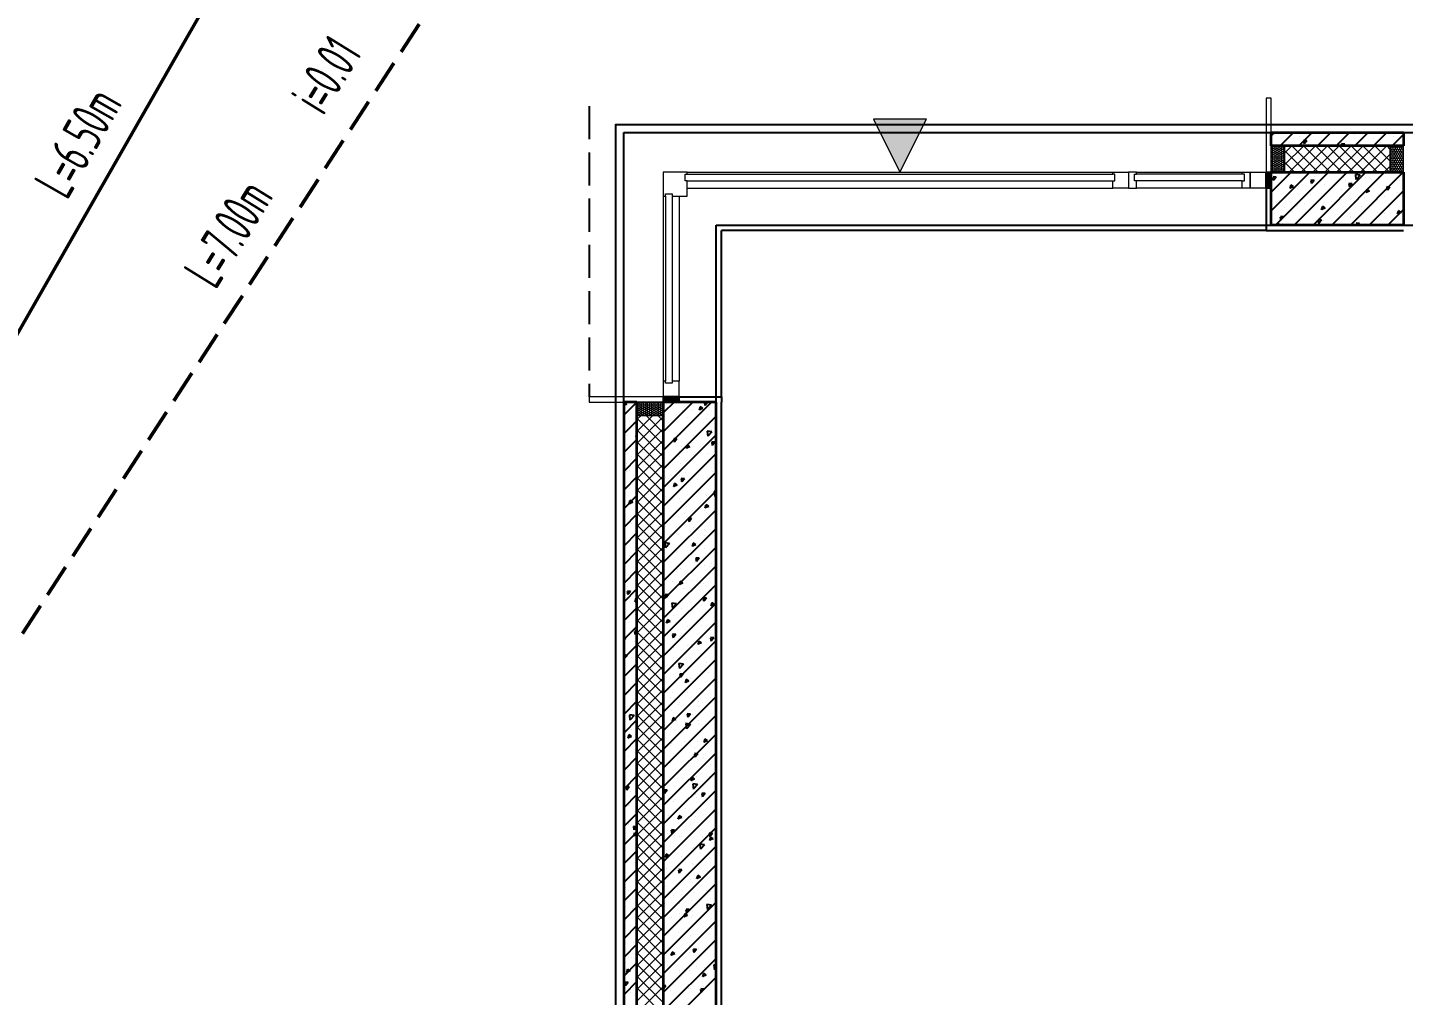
# Model space of a CAD drawing. Header units: inches. Extents: x 143994 to 247866, y 243815 to 272761.
# Drawn here: x 215733 to 220938, y 260832 to 264493 of the extents above; entities that cross this region are included whole.
import ezdxf

# ---------------------------------------------------------------- set-up
doc = ezdxf.new("R2010")
doc.units = ezdxf.units.IN
doc.header["$LTSCALE"] = 1000
doc.header["$MEASUREMENT"] = 0
doc.linetypes.add('DASH', pattern=[0.35, 0.25, -0.1])
for name, color, linetype in [('0-建筑1F', 127, 'Continuous'), ('00污水标注', 130, 'Continuous'), ('00雨水标注', 3, 'Continuous'), ('A-S-face(建筑粉刷线)', 136, 'Continuous'), ('A-Wall-Patn', 255, 'Continuous'), ('PUB_HATCH', 8, 'Continuous')]:
    doc.layers.add(name, color=color, linetype=linetype)
for name, color, linetype, lineweight in [('00污水管', 120, 'DASH', 50), ('00雨水管', 60, 'Continuous', 50), ('A-M-Glass-Sill', 8, 'Continuous', 9), ('A-M-Stone', 11, 'Continuous', 15), ('A-Wall', 254, 'Continuous', 35), ('MQ-HZ幕墙绘制', 6, 'Continuous', 13), ('W-保温层', 8, 'Continuous', 13)]:
    doc.layers.add(name, color=color, linetype=linetype, lineweight=lineweight)
doc.styles.add('ECADI', font='hzs.shx', dxfattribs={"width": 0.7, "bigfont": 'hztxt.shx'})
doc.styles.get("Standard").update_dxf_attribs({"font": 'arial.ttf'})
doc.linetypes.add('Y_WATER_SUPPLY', pattern='A,3,-0.2,["Y",Standard,S=0.2,R=0,X=-0.1,Y=-0.05],-0.2', length=3.4)

# ---------------------------------------------------------------- blocks, each defined once
blk = doc.blocks.new('144')
at = {"layer": 'A-M-Glass-Sill'}
h = blk.add_hatch(color=127, dxfattribs=at)
h.dxf.hatch_style = 1
h.paths.add_polyline_path([(634481.9, -376210.3), (634581.9, -376010.3), (634381.9, -376010.3)])
at = {"layer": 'MQ-HZ幕墙绘制'}
h = blk.add_hatch(dxfattribs=at)
h.set_pattern_fill('HONEY', color=127, scale=3)
h.set_pattern_definition([(0, (2666.5027, 381109.6554), (7.14375, 4.124445), [4.7625, -9.525]), (120, (2666.5027, 381109.6554), (-7.143749147, 4.124446478), [4.7625, -9.525]), (60, (2666.5027, 381109.6554), (8.53e-07, 8.248891478), [-9.525, 4.7625])])
h.paths.add_polyline_path([(635886.9, -376210.3), (635886.9, -376110.3), (635936.9, -376110.3), (635936.9, -376210.3)])
h = blk.add_hatch(dxfattribs=at)
h.set_pattern_fill('HONEY', color=127, scale=3, angle=-90)
h.set_pattern_definition([(270, (1017526.5767, -378726.782), (4.124445, -7.14375), [4.7625, -9.525]), (30, (1017526.5767, -378726.782), (4.12444648, 7.143749147), [4.7625, -9.525]), (330, (1017526.5767, -378726.782), (8.24889148, -8.53e-07), [-9.525, 4.7625])])
h.paths.add_polyline_path([(636386.9, -376210.3), (636386.9, -376110.3), (636336.9, -376110.3), (636336.9, -376210.3)])
h = blk.add_hatch(dxfattribs=at)
h.set_pattern_fill('HEX', color=127, angle=-90, style=0)
h.set_pattern_definition([(270, (1330.9525, 145.3926), (1.649778, -3e-16), [0.9525, -1.905]), (30, (1330.9525, 145.3926), (-0.824889, 1.4287496586), [0.9525, -1.905]), (330, (1330.9525, 144.4401), (0.824889, 1.4287496586), [0.9525, -1.905])])
h.paths.add_polyline_path([(635886.9, -376213.3), (635886.9, -376267.3), (635869.9, -376267.3), (635869.9, -376213.3)])
h = blk.add_hatch(dxfattribs=at)
h.set_pattern_fill('HEX', color=127, angle=-90, style=0)
h.set_pattern_definition([(270, (634767.874, -376904.8868), (1.649778, -3e-16), [0.9525, -1.905]), (30, (634767.874, -376904.8868), (-0.824889, 1.4287497), [0.9525, -1.905]), (330, (634767.874, -376905.8393), (0.824889, 1.4287497), [0.9525, -1.905])])
h.paths.add_polyline_path([(633589.9, -377080.3), (633643.9, -377080.3), (633643.9, -377063.3), (633589.9, -377063.3)])
h = blk.add_hatch(dxfattribs=at)
h.set_pattern_fill('HONEY', color=127, scale=3)
h.set_pattern_definition([(0, (636103.424, 4059.376), (7.14375, 4.124445), [4.7625, -9.525]), (120, (636103.424, 4059.376), (-7.143749147, 4.12444648), [4.7625, -9.525]), (60, (636103.424, 4059.376), (8.53e-07, 8.24889148), [-9.525, 4.7625])])
h.paths.add_polyline_path([(633586.9, -377080.3), (633486.9, -377080.3), (633486.9, -377130.3), (633586.9, -377130.3)])
at = {"layer": 'A-M-Glass-Sill', "color": 127}
blk.add_lwpolyline([(634481.9, -376210.3), (634481.9, -376210.3), (634581.9, -376010.3), (634381.9, -376010.3)], close=True, dxfattribs=at)
at = {"layer": 'A-M-Stone', "color": 127}
for p, q in [((636386.9, -376030.3), (635886.9, -376030.3)), ((636416.9, -376030.3), (636386.9, -376030.3)), ((633406.9, -379670.3), (633406.9, -377080.3))]:
    blk.add_line(p, q, dxfattribs=at)
at = {"layer": 'A-S-face(建筑粉刷线)', "color": 127}
for p, q in [((635886.9, -376430.3), (636386.9, -376430.3)), ((633806.9, -380030.3), (633806.9, -377080.3))]:
    blk.add_line(p, q, dxfattribs=at)
for points in [[(635866.9, -376270.3), (635866.9, -376430.3), (635886.9, -376430.3)], [(633646.9, -377060.3), (633806.9, -377060.3), (633806.9, -377080.3)]]:
    blk.add_lwpolyline(points, dxfattribs=at)
at = {"layer": 'A-Wall', "color": 127}
for p, q in [((635886.9, -376110.3), (635886.9, -376060.3)), ((635886.9, -376060.3), (636386.9, -376060.3)), ((636386.9, -376060.3), (636386.9, -376110.3)), ((636386.9, -376110.3), (635886.9, -376110.3)), ((635886.9, -376410.3), (635886.9, -376210.3)), ((635886.9, -376210.3), (636386.9, -376210.3)), ((636386.9, -376210.3), (636386.9, -376410.3)), ((636386.9, -376410.3), (635886.9, -376410.3)), ((633486.9, -377080.3), (633436.9, -377080.3)), ((633436.9, -377080.3), (633436.9, -379750.3)), ((633486.9, -379750.3), (633486.9, -377080.3)), ((633786.9, -377080.3), (633586.9, -377080.3)), ((633586.9, -377080.3), (633586.9, -379850.3)), ((633786.9, -380010.3), (633786.9, -377080.3))]:
    blk.add_line(p, q, dxfattribs=at)
at = {"layer": 'MQ-HZ幕墙绘制', "color": 127}
for p, q in [((635866.9, -375930.3), (635866.9, -376210.3)), ((635886.9, -375930.3), (635866.9, -375930.3)), ((635886.9, -376210.3), (635886.9, -375930.3)), ((633676.9, -376210.3), (633586.9, -376210.3)), ((633586.9, -376210.3), (633586.9, -376300.3)), ((633668.9, -376243.3), (633668.9, -376218.3)), ((633668.9, -376218.3), (633676.9, -376218.3)), ((633676.9, -376210.3), (635286.9, -376210.3)), ((633676.9, -376218.3), (633676.9, -376210.3)), ((633676.9, -376218.3), (635286.9, -376218.3)), ((635286.9, -376218.3), (635286.9, -376210.3)), ((635286.9, -376210.3), (635346.9, -376210.3)), ((635294.9, -376218.3), (635286.9, -376218.3)), ((635294.9, -376243.3), (635294.9, -376218.3)), ((635376.9, -376210.3), (635346.9, -376210.3)), ((635346.9, -376210.3), (635346.9, -376270.3)), ((635346.9, -376210.3), (635346.9, -376270.3)), ((635368.9, -376243.3), (635368.9, -376218.3)), ((635368.9, -376218.3), (635376.9, -376218.3)), ((635376.9, -376210.3), (635776.9, -376210.3)), ((635376.9, -376218.3), (635376.9, -376210.3)), ((635776.9, -376218.3), (635376.9, -376218.3)), ((635776.9, -376218.3), (635776.9, -376210.3)), ((635776.9, -376210.3), (635806.9, -376210.3)), ((635784.9, -376218.3), (635776.9, -376218.3)), ((635784.9, -376243.3), (635784.9, -376218.3)), ((635806.9, -376210.3), (635866.9, -376210.3)), ((635806.9, -376270.3), (635806.9, -376210.3)), ((635806.9, -376210.3), (635806.9, -376270.3)), ((635866.9, -376210.3), (635866.9, -376270.3)), ((635866.9, -376210.3), (635886.9, -376210.3)), ((633676.9, -376243.3), (633668.9, -376243.3)), ((633676.9, -376243.3), (635286.9, -376243.3)), ((633676.9, -376300.3), (633676.9, -376243.3)), ((633676.9, -376270.3), (635286.9, -376270.3)), ((635286.9, -376270.3), (635286.9, -376243.3)), ((635286.9, -376243.3), (635294.9, -376243.3)), ((635346.9, -376270.3), (635286.9, -376270.3)), ((635346.9, -376270.3), (635376.9, -376270.3)), ((635376.9, -376243.3), (635368.9, -376243.3)), ((635776.9, -376243.3), (635376.9, -376243.3)), ((635376.9, -376270.3), (635376.9, -376243.3)), ((635776.9, -376270.3), (635376.9, -376270.3)), ((635776.9, -376270.3), (635776.9, -376243.3)), ((635776.9, -376243.3), (635784.9, -376243.3)), ((635806.9, -376270.3), (635776.9, -376270.3)), ((635866.9, -376270.3), (635806.9, -376270.3)), ((633586.9, -376300.3), (633586.9, -377000.3)), ((633586.9, -376300.3), (633594.9, -376300.3)), ((633594.9, -376300.3), (633594.9, -376292.3)), ((633594.9, -376292.3), (633619.9, -376292.3)), ((633594.9, -376300.3), (633594.9, -377000.3)), ((633619.9, -376292.3), (633619.9, -376300.3)), ((633619.9, -376300.3), (633619.9, -377000.3)), ((633619.9, -376300.3), (633676.9, -376300.3)), ((633646.9, -376300.3), (633646.9, -377000.3)), ((633594.9, -377000.3), (633586.9, -377000.3)), ((633586.9, -377000.3), (633586.9, -377060.3)), ((633594.9, -377008.3), (633594.9, -377000.3)), ((633619.9, -377008.3), (633594.9, -377008.3)), ((633646.9, -377000.3), (633619.9, -377000.3)), ((633619.9, -377000.3), (633619.9, -377008.3)), ((633646.9, -377060.3), (633646.9, -377000.3)), ((633586.9, -377060.3), (633306.9, -377060.3)), ((633306.9, -377060.3), (633306.9, -377080.3)), ((633586.9, -377060.3), (633646.9, -377060.3)), ((633586.9, -377080.3), (633586.9, -377060.3)), ((633306.9, -377080.3), (633586.9, -377080.3))]:
    blk.add_line(p, q, dxfattribs=at)
for points in [[(635886.9, -376210.3), (635886.9, -376110.3), (635936.9, -376110.3), (635936.9, -376210.3)], [(636386.9, -376210.3), (636386.9, -376110.3), (636336.9, -376110.3), (636336.9, -376210.3)], [(633586.9, -377080.3), (633486.9, -377080.3), (633486.9, -377130.3), (633586.9, -377130.3)]]:
    blk.add_lwpolyline(points, close=True, dxfattribs=at)
at = {"layer": 'MQ-HZ幕墙绘制', "color": 127, "lineweight": -3}
for points in [[(635866.9, -376270.3), (635866.9, -376210.3), (635883.9, -376210.3), (635883.9, -376210.3), (635886.9, -376210.3), (635886.9, -376213.3), (635869.9, -376213.3), (635869.9, -376267.3), (635886.9, -376267.3), (635886.9, -376270.3), (635883.9, -376270.3), (635883.9, -376270.3), (635866.9, -376270.3, -0.000051)], [(633646.9, -377060.3), (633586.9, -377060.3), (633586.9, -377077.3), (633586.9, -377077.3), (633586.9, -377080.3), (633589.9, -377080.3), (633589.9, -377063.3), (633643.9, -377063.3), (633643.9, -377080.3), (633646.9, -377080.3), (633646.9, -377077.3), (633646.9, -377077.3), (633646.9, -377060.3, 0.000051)]]:
    blk.add_lwpolyline(points, format="xyb", dxfattribs=at)
at = {"layer": 'PUB_HATCH', "color": 127, "linetype": 'DASH', "ltscale": 0.5}
blk.add_line((633306.9, -375960.3), (633306.9, -377060.3), dxfattribs=at)
at = {"layer": 'PUB_HATCH', "color": 127, "linetype": 'Continuous'}
for p, q in [((635899.7, -376060.3), (635886.9, -376073.1)), ((635895.9, -376061.7), (635895.9, -376061.7)), ((635919.8, -376063.2), (635919.8, -376063.2)), ((635970.4, -376060.3), (635920.4, -376110.3)), ((636041.1, -376060.3), (635991.1, -376110.3)), ((635993.1, -376073.5), (635993.1, -376073.5)), ((636111.8, -376060.3), (636061.8, -376110.3)), ((636182.6, -376060.3), (636132.6, -376110.3)), ((636174, -376060.3), (636173.4, -376062)), ((636176.8, -376060.3), (636173.7, -376061.5)), ((636201, -376067.1), (636201, -376067.1)), ((636253.3, -376060.3), (636203.3, -376110.3)), ((636324, -376060.3), (636274, -376110.3)), ((636386.9, -376068), (636344.7, -376110.3)), ((636347.5, -376074.2), (636347.5, -376074.2)), ((635890.4, -376087.6), (635890.4, -376087.6)), ((635967.7, -376107.2), (635967.7, -376107.2)), ((636008.8, -376090.7), (636011.1, -376103.2)), ((636021, -376091.2), (636009.1, -376090.2)), ((636021, -376091.2), (636011.4, -376102.7)), ((636084.4, -376087.1), (636084.4, -376087.1)), ((636095.4, -376107.4), (636095.4, -376107.4)), ((636145.4, -376100.8), (636145.4, -376100.8)), ((636152.2, -376103.2), (636153.5, -376110.3)), ((636164.5, -376103.8), (636152.5, -376102.7)), ((636164.5, -376103.8), (636159, -376110.3)), ((636271.8, -376084.2), (636271.8, -376084.2)), ((636298.2, -376098.2), (636298.2, -376098.2)), ((636032.6, -376210.3), (635886.9, -376355.9)), ((635961.8, -376210.3), (635886.9, -376285.2)), ((635891.1, -376210.3), (635886.9, -376214.5)), ((635893.1, -376228.5), (635895.4, -376241.1)), ((635905.3, -376229.1), (635893.4, -376228)), ((635905.3, -376229.1), (635895.7, -376240.6)), ((636103.3, -376210.3), (635903.3, -376410.3)), ((635945, -376223.2), (635945, -376223.2)), ((635959.5, -376226.5), (635959.5, -376226.5)), ((636174, -376210.3), (635974, -376410.3)), ((636244.7, -376210.3), (636044.7, -376410.3)), ((636051.8, -376227.7), (636051.8, -376227.7)), ((636315.4, -376210.3), (636115.4, -376410.3)), ((636158.5, -376232.2), (636158.5, -376232.2)), ((636386.1, -376210.3), (636186.1, -376410.3)), ((636205, -376219.5), (636207.2, -376238.5)), ((636223.1, -376221.9), (636205.3, -376219.2)), ((636223.1, -376221.9), (636207.5, -376238.1)), ((636242.3, -376232), (636242.3, -376232)), ((636265.3, -376236.8), (636265.3, -376236.8)), ((636292.3, -376225.4), (636292.3, -376225.4)), ((636293.4, -376231.4), (636293.4, -376231.4)), ((636329.9, -376214.4), (636329.9, -376214.4)), ((636385.8, -376236.4), (636385.8, -376236.4)), ((635914.4, -376275.1), (635914.4, -376275.1)), ((635960.8, -376259.4), (635956.7, -376271.5)), ((635971, -376265.6), (635957, -376271)), ((635971, -376265.6), (635961.1, -376258.9)), ((635985.8, -376273.2), (635985.8, -376273.2)), ((635990.1, -376265.2), (635990.1, -376265.2)), ((636036.5, -376241.1), (636038.8, -376253.6)), ((636048.8, -376241.6), (636036.8, -376240.6)), ((636048.8, -376241.6), (636039.1, -376253.1)), ((636040.2, -376258.6), (636040.2, -376258.6)), ((636089.7, -376258.3), (636089.7, -376258.3)), ((636152.5, -376276.5), (636152.5, -376276.5)), ((636166.5, -376242), (636166.5, -376242)), ((636180, -376253.6), (636182.3, -376266.2)), ((636192.2, -376254.2), (636180.3, -376253.2)), ((636192.2, -376254.2), (636182.6, -376265.7)), ((636190.7, -376245.4), (636190.7, -376245.4)), ((636248.2, -376275.4), (636244.1, -376287.5)), ((636258.4, -376281.6), (636244.4, -376287)), ((636258.4, -376281.6), (636248.5, -376274.9)), ((636386.9, -376280.2), (636256.8, -376410.3)), ((636269.1, -376256.4), (636269.1, -376256.4)), ((636323.4, -376266.2), (636325.7, -376278.7)), ((636335.7, -376266.7), (636323.7, -376265.7)), ((636335.7, -376266.7), (636326, -376278.2)), ((636366, -376287.6), (636366, -376287.6)), ((636372.1, -376241.3), (636372.1, -376241.3)), ((635906.1, -376325.4), (635906.1, -376325.4)), ((635919.2, -376316.5), (635919.2, -376316.5)), ((635983.4, -376339.8), (635983.4, -376339.8)), ((635987.6, -376337.5), (635987.6, -376337.5)), ((636012.8, -376329.9), (636012.8, -376329.9)), ((636035.8, -376296.5), (636035.8, -376296.5)), ((636080.2, -376339.9), (636076.1, -376352)), ((636090.4, -376346.1), (636080.5, -376339.4)), ((636083.8, -376340.4), (636083.8, -376340.4)), ((636087.2, -376324.8), (636087.2, -376324.8)), ((636113.9, -376320.8), (636113.9, -376320.8)), ((636119.6, -376334.4), (636119.6, -376334.4)), ((636188.3, -376312), (636188.3, -376312)), ((636189.7, -376310.9), (636189.7, -376310.9)), ((636200.4, -376320.4), (636200.4, -376320.4)), ((636226.3, -376339), (636226.3, -376339)), ((636239.7, -376304.3), (636239.7, -376304.3)), ((636290.9, -376297.9), (636290.9, -376297.9)), ((636317, -376300.4), (636317, -376300.4)), ((635920.8, -376379), (635923.1, -376391.5)), ((635933.1, -376379.5), (635921.1, -376378.5)), ((635933.1, -376379.5), (635923.4, -376391)), ((635937.5, -376344.1), (635937.5, -376344.1)), ((635967.1, -376360.4), (635967.1, -376360.4)), ((636064.3, -376391.5), (636066.6, -376404.1)), ((636076.5, -376392.1), (636064.6, -376391)), ((636076.5, -376392.1), (636066.9, -376403.6)), ((636090.4, -376346.1), (636076.4, -376351.5)), ((636084.8, -376391.4), (636084.8, -376391.4)), ((636137, -376389.7), (636137, -376389.7)), ((636185.8, -376378.6), (636185.8, -376378.6)), ((636187.1, -376383.2), (636187.1, -376383.2)), ((636288.5, -376364.5), (636288.5, -376364.5)), ((636313.4, -376366.5), (636313.4, -376366.5)), ((636386.9, -376350.9), (636327.5, -376410.3)), ((636333.1, -376343.5), (636333.1, -376343.5)), ((636367.6, -376355.9), (636363.5, -376368)), ((636377.8, -376362.2), (636363.8, -376367.5)), ((636377.8, -376362.2), (636367.9, -376355.5)), ((635912.1, -376404.4), (635910.2, -376410.3)), ((635921.8, -376410.3), (635912.4, -376403.9)), ((635930.9, -376404.7), (635930.9, -376404.7)), ((635980.9, -376406.4), (635980.9, -376406.4)), ((636037.6, -376409.2), (636037.6, -376409.2)), ((636061.3, -376399.7), (636061.3, -376399.7)), ((636207.7, -376404.1), (636208.9, -376410.3)), ((636220, -376404.6), (636208, -376403.6)), ((636220, -376404.6), (636215.2, -376410.3)), ((633486.2, -377080.3), (633436.9, -377129.6)), ((633438.8, -377082), (633436.9, -377087.5)), ((633449, -377088.2), (633436.9, -377092.8)), ((633449, -377088.2), (633439.1, -377081.5)), ((633479.1, -377092.9), (633479.1, -377092.9)), ((633769, -377080.3), (633586.9, -377262.4)), ((633698.3, -377080.3), (633586.9, -377191.7)), ((633627.6, -377080.3), (633586.9, -377121)), ((633600.9, -377080.3), (633600.9, -377080.8)), ((633601.3, -377080.3), (633601.2, -377080.3)), ((633660.5, -377113.1), (633660.5, -377113.1)), ((633692.2, -377113.4), (633692.2, -377113.4)), ((633726.2, -377098), (633722.1, -377110.1)), ((633736.4, -377104.2), (633722.4, -377109.6)), ((633736.4, -377104.2), (633726.5, -377097.5)), ((633742.1, -377080.8), (633744.4, -377093.3)), ((633754.3, -377081.4), (633742.4, -377080.3)), ((633754.3, -377081.4), (633744.7, -377092.8)), ((633763.2, -377099), (633763.2, -377099)), ((633486.9, -377150.3), (633436.9, -377200.3)), ((633455.6, -377140.9), (633455.6, -377140.9)), ((633458.9, -377153.4), (633458.9, -377153.4)), ((633472.8, -377156.8), (633472.8, -377156.8)), ((633786.9, -377133.1), (633586.9, -377333.1)), ((633644.2, -377139), (633644.2, -377139)), ((633678.6, -377138.6), (633678.6, -377138.6)), ((633686.3, -377165.8), (633686.3, -377165.8)), ((633750.9, -377143.5), (633750.9, -377143.5)), ((633754.4, -377128.6), (633754.4, -377128.6)), ((633760.8, -377165.6), (633760.8, -377165.6)), ((633486.9, -377221), (633436.9, -377271)), ((633453.2, -377207.5), (633453.2, -377207.5)), ((633482.9, -377206.1), (633485.2, -377218.7)), ((633486.9, -377206), (633483.2, -377205.6)), ((633486.9, -377216.5), (633485.5, -377218.2)), ((633786.9, -377203.8), (633586.9, -377403.8)), ((633626, -377217.4), (633626, -377217.4)), ((633626.4, -377218.7), (633628.7, -377231.2)), ((633638.6, -377219.2), (633626.7, -377218.2)), ((633638.6, -377219.2), (633629, -377230.7)), ((633651.9, -377203.4), (633651.9, -377203.4)), ((633658.1, -377179.7), (633658.1, -377179.7)), ((633701.8, -377207.5), (633701.8, -377207.5)), ((633751.8, -377200.9), (633751.8, -377200.9)), ((633752.7, -377189.8), (633754.9, -377208.8)), ((633770.8, -377192.2), (633753, -377189.5)), ((633770.8, -377192.2), (633755.2, -377208.5)), ((633768.6, -377183.4), (633768.6, -377183.4)), ((633449.6, -377240.7), (633449.6, -377240.7)), ((633450.8, -377274.1), (633450.8, -377274.1)), ((633786.9, -377274.5), (633586.9, -377474.5)), ((633647.4, -377268), (633647.4, -377268)), ((633655.7, -377246.3), (633655.7, -377246.3)), ((633677.5, -377243), (633673.5, -377255.1)), ((633687.8, -377249.2), (633673.8, -377254.6)), ((633687.8, -377249.2), (633677.8, -377242.5)), ((633699.2, -377279.8), (633699.2, -377279.8)), ((633699.8, -377247.3), (633699.8, -377247.3)), ((633754.1, -377272.5), (633754.1, -377272.5)), ((633758.4, -377232.2), (633758.4, -377232.2)), ((633769.8, -377231.2), (633772.1, -377243.8)), ((633782.1, -377231.8), (633770.1, -377230.7)), ((633782.1, -377231.8), (633772.4, -377243.3)), ((633486.9, -377291.7), (633436.9, -377341.7)), ((633447.1, -377312.9), (633447.1, -377312.9)), ((633466.6, -377287.4), (633466.6, -377287.4)), ((633649.1, -377286.3), (633649.1, -377286.3)), ((633653.3, -377312.9), (633653.3, -377312.9)), ((633755.9, -377298.8), (633755.9, -377298.8)), ((633486.9, -377362.4), (633436.9, -377412.4)), ((633448.4, -377340.7), (633448.4, -377340.7)), ((633458.6, -377338.3), (633458.6, -377338.3)), ((633786.9, -377345.2), (633586.9, -377545.2)), ((633596.5, -377365.2), (633596.5, -377365.2)), ((633607.6, -377369.7), (633607.6, -377369.7)), ((633646.6, -377358.6), (633646.6, -377358.6)), ((633650.8, -377379.4), (633650.8, -377379.4)), ((633654.1, -377369.1), (633656.4, -377381.7)), ((633666.4, -377369.7), (633654.4, -377368.6)), ((633666.4, -377369.7), (633656.7, -377381.2)), ((633672.2, -377347.3), (633672.2, -377347.3)), ((633691.6, -377366.7), (633691.6, -377366.7)), ((633714.3, -377374.2), (633714.3, -377374.2)), ((633753.5, -377365.4), (633753.5, -377365.4)), ((633772.9, -377342), (633772.9, -377342)), ((633778.9, -377351.9), (633778.9, -377351.9)), ((633486.9, -377433.1), (633436.9, -377483.1)), ((633445.9, -377407.2), (633445.9, -377407.2)), ((633458.3, -377406.7), (633458.3, -377406.7)), ((633786.9, -377416), (633586.9, -377616)), ((633628.9, -377388), (633624.8, -377400.1)), ((633639.1, -377394.3), (633625.1, -377399.6)), ((633639.1, -377394.3), (633629.2, -377387.6)), ((633720.3, -377420.9), (633720.3, -377420.9)), ((633751.1, -377431.9), (633751.1, -377431.9)), ((633779.2, -377417.8), (633781.4, -377436.8)), ((633786.9, -377418.5), (633779.5, -377417.4)), ((633786.9, -377431), (633781.7, -377436.4)), ((633443.5, -377473.8), (633443.5, -377473.8)), ((633460.8, -377452.6), (633456.8, -377464.6)), ((633471.1, -377458.8), (633457.1, -377464.1)), ((633471.1, -377458.8), (633461.1, -377452.1)), ((633461.9, -377467.4), (633461.9, -377467.4)), ((633468.2, -377454.1), (633468.2, -377454.1)), ((633786.9, -377486.7), (633586.9, -377686.7)), ((633594, -377437.5), (633594, -377437.5)), ((633648.4, -377446), (633648.4, -377446)), ((633651.3, -377456.7), (633651.3, -377456.7)), ((633675.4, -377476.4), (633675.4, -377476.4)), ((633748.3, -377468.6), (633744.2, -377480.7)), ((633758.5, -377474.8), (633744.5, -377480.2)), ((633758.5, -377474.8), (633748.5, -377468.1)), ((633768, -377436.7), (633768, -377436.7)), ((633782.2, -377480.9), (633782.2, -377480.9)), ((633486.9, -377503.8), (633436.9, -377553.8)), ((633590.5, -377539.3), (633586.9, -377536.9)), ((633590.5, -377539.3), (633586.9, -377540.6)), ((633646, -377512.6), (633646, -377512.6)), ((633667.7, -377499.8), (633667.7, -377499.8)), ((633681.9, -377519.6), (633684.2, -377532.1)), ((633694.1, -377520.1), (633682.2, -377519.1)), ((633694.1, -377520.1), (633684.5, -377531.6)), ((633699.3, -377500.6), (633699.3, -377500.6)), ((633743.4, -377489.8), (633743.4, -377489.8)), ((633748.6, -377498.5), (633748.6, -377498.5)), ((633486.9, -377574.5), (633436.9, -377624.5)), ((633441.1, -377540.4), (633441.1, -377540.4)), ((633466, -377540.6), (633466, -377540.6)), ((633486.7, -377546.7), (633486.7, -377546.7)), ((633786.9, -377557.4), (633586.9, -377757.4)), ((633593.4, -377551.2), (633593.4, -377551.2)), ((633615.1, -377578.7), (633615.1, -377578.7)), ((633635.6, -377578.1), (633635.6, -377578.1)), ((633643.5, -377579.2), (633643.5, -377579.2)), ((633690.8, -377568.7), (633690.8, -377568.7)), ((633700.2, -377555.7), (633700.2, -377555.7)), ((633740.9, -377562.1), (633740.9, -377562.1)), ((633742.4, -377582.6), (633742.4, -377582.6)), ((633746.2, -377565.1), (633746.2, -377565.1)), ((633438.6, -377607), (633438.6, -377607)), ((633438.7, -377601.9), (633438.7, -377601.9)), ((633786.9, -377628.1), (633586.9, -377828.1)), ((633592.3, -377612.6), (633594.5, -377631.6)), ((633610.4, -377615), (633592.6, -377612.2)), ((633610.4, -377615), (633594.8, -377631.2)), ((633688.3, -377641), (633688.3, -377641)), ((633691, -377619.9), (633691, -377619.9)), ((633699.6, -377613.6), (633695.5, -377625.7)), ((633709.8, -377619.8), (633695.8, -377625.2)), ((633709.8, -377619.8), (633699.9, -377613.1)), ((633743.8, -377631.7), (633743.8, -377631.7)), ((633486.9, -377645.2), (633436.9, -377695.2)), ((633457.7, -377660), (633457.7, -377660)), ((633596.7, -377680.3), (633596.7, -377680.3)), ((633638.2, -377647.6), (633638.2, -377647.6)), ((633641.1, -377645.8), (633641.1, -377645.8)), ((633703.4, -377684.8), (633703.4, -377684.8)), ((633709.6, -377670), (633711.9, -377682.5)), ((633721.9, -377670.6), (633709.9, -377669.5)), ((633721.9, -377670.6), (633712.2, -377682.1)), ((633767.4, -377689.9), (633767.4, -377689.9)), ((633486.9, -377716), (633436.9, -377766)), ((633786.9, -377698.8), (633586.9, -377898.8)), ((633635.6, -377719.9), (633635.6, -377719.9)), ((633638.7, -377712.3), (633638.7, -377712.3)), ((633650.7, -377709.9), (633650.7, -377709.9)), ((633741.3, -377698.3), (633741.3, -377698.3)), ((633762, -377703.2), (633762, -377703.2)), ((633486.9, -377786.7), (633436.9, -377836.7)), ((633450.1, -377777.4), (633450.1, -377777.4)), ((633450.5, -377795.3), (633452.8, -377807.9)), ((633462.7, -377795.9), (633450.8, -377794.9)), ((633462.7, -377795.9), (633453.1, -377807.4)), ((633465.4, -377793.9), (633465.4, -377793.9)), ((633786.9, -377769.5), (633586.9, -377969.5)), ((633621.5, -377759.6), (633621.5, -377759.6)), ((633636.2, -377778.9), (633636.2, -377778.9)), ((633650.9, -377758.6), (633646.9, -377770.7)), ((633661.2, -377764.8), (633647.2, -377770.2)), ((633661.2, -377764.8), (633651.2, -377758.1)), ((633663.6, -377786.4), (633663.6, -377786.4)), ((633698.7, -377753.8), (633698.7, -377753.8)), ((633709.3, -377782.1), (633709.3, -377782.1)), ((633728.2, -377764.1), (633728.2, -377764.1)), ((633738.9, -377764.8), (633738.9, -377764.8)), ((633770.4, -377791), (633770.4, -377791)), ((633785.1, -377772.1), (633785.1, -377772.1)), ((633457.2, -377815.3), (633457.2, -377815.3)), ((633482.9, -377823.1), (633478.8, -377835.2)), ((633486.9, -377831.7), (633479.1, -377834.7)), ((633486.9, -377825.2), (633483.2, -377822.6)), ((633786.9, -377840.2), (633586.9, -378040.2)), ((633593.9, -377807.9), (633596.2, -377820.4)), ((633606.2, -377808.4), (633594.2, -377807.4)), ((633606.2, -377808.4), (633596.5, -377819.9)), ((633618.8, -377840.5), (633621, -377859.5)), ((633636.9, -377842.9), (633619.1, -377840.1)), ((633636.9, -377842.9), (633621.3, -377859.1)), ((633633.8, -377845.5), (633633.8, -377845.5)), ((633732.5, -377851), (633732.5, -377851)), ((633736.5, -377831.4), (633736.5, -377831.4)), ((633737.4, -377820.4), (633739.7, -377833)), ((633749.6, -377821), (633737.7, -377820)), ((633749.6, -377821), (633740, -377832.5)), ((633770.3, -377839.2), (633766.3, -377851.2)), ((633780.6, -377845.4), (633766.5, -377850.7)), ((633780.6, -377845.4), (633770.6, -377838.7)), ((633782.5, -377844.4), (633782.5, -377844.4)), ((633486.9, -377857.4), (633436.9, -377907.4)), ((633480.4, -377884.2), (633480.4, -377884.2)), ((633602.3, -377903.7), (633598.2, -377915.7)), ((633612.5, -377909.9), (633602.6, -377903.2)), ((633624.7, -377888.6), (633624.7, -377888.6)), ((633656.7, -377861), (633656.7, -377861)), ((633690.4, -377873.2), (633690.4, -377873.2)), ((633731.5, -377893.2), (633731.5, -377893.2)), ((633734.1, -377898), (633734.1, -377898)), ((633486.9, -377928.1), (633436.9, -377978.1)), ((633457.1, -377913.2), (633457.1, -377913.2)), ((633477.8, -377956.5), (633477.8, -377956.5)), ((633478.2, -377945.8), (633480.5, -377958.3)), ((633486.9, -377946), (633478.5, -377945.3)), ((633486.9, -377950.6), (633480.8, -377957.8)), ((633786.9, -377910.9), (633586.9, -378110.9)), ((633612.5, -377909.9), (633598.5, -377915.3)), ((633604.1, -377939.9), (633604.1, -377939.9)), ((633631.4, -377912.1), (633631.4, -377912.1)), ((633679.9, -377929.9), (633679.9, -377929.9)), ((633729.9, -377923.3), (633729.9, -377923.3)), ((633766.8, -377943.2), (633766.8, -377943.2)), ((633444.5, -377974.4), (633436.9, -377969.3)), ((633444.5, -377974.4), (633436.9, -377977.3)), ((633486.9, -377998.8), (633436.9, -378048.8)), ((633478.1, -377985.8), (633478.1, -377985.8)), ((633786.9, -377981.6), (633586.9, -378181.6)), ((633621.7, -377958.3), (633624, -377970.9)), ((633633.9, -377958.9), (633622, -377957.8)), ((633633.9, -377958.9), (633624.3, -377970.4)), ((633628.9, -377978.6), (633628.9, -377978.6)), ((633649.5, -377967.9), (633649.5, -377967.9)), ((633650.2, -377963.2), (633650.2, -377963.2)), ((633677.3, -378002.2), (633677.3, -378002.2)), ((633691.7, -377994.8), (633691.7, -377994.8)), ((633698.1, -378007.1), (633698.1, -378007.1)), ((633721.6, -377984.2), (633717.6, -377996.3)), ((633731.9, -377990.4), (633717.9, -377995.8)), ((633731.9, -377990.4), (633721.9, -377983.7)), ((633731.6, -377964.6), (633731.6, -377964.6)), ((633756.3, -377972.5), (633756.3, -377972.5)), ((633765.1, -377970.9), (633767.4, -377983.4)), ((633777.4, -377971.4), (633765.4, -377970.4)), ((633777.4, -377971.4), (633767.7, -377982.9)), ((633449.9, -378037.7), (633436.9, -378035.7)), ((633449.9, -378037.7), (633436.9, -378051.3)), ((633464.8, -378047.1), (633464.8, -378047.1)), ((633786.9, -378052.4), (633586.9, -378252.4)), ((633626.5, -378045.2), (633626.5, -378045.2)), ((633627.2, -378008.8), (633627.2, -378008.8)), ((633729.2, -378031.1), (633729.2, -378031.1)), ((633486.9, -378069.5), (633436.9, -378119.5)), ((633439.2, -378088), (633439.2, -378088)), ((633624.1, -378111.8), (633624.1, -378111.8)), ((633624.7, -378081.1), (633624.7, -378081.1)), ((633645.3, -378068.4), (633647.5, -378087.4)), ((633663.4, -378070.8), (633645.6, -378068.1)), ((633663.4, -378070.8), (633647.8, -378087.1)), ((633649.4, -378108.8), (633651.7, -378121.3)), ((633661.7, -378109.3), (633649.7, -378108.3)), ((633661.7, -378109.3), (633652, -378120.8)), ((633652.7, -378097), (633652.7, -378097)), ((633726.8, -378097.7), (633726.8, -378097.7)), ((633751, -378064.4), (633751, -378064.4)), ((633759.5, -378101.5), (633759.5, -378101.5)), ((633486.9, -378140.2), (633436.9, -378190.2)), ((633786.9, -378123.1), (633586.9, -378323.1)), ((633673, -378129.2), (633668.9, -378141.3)), ((633683.2, -378135.4), (633669.2, -378140.8)), ((633683.2, -378135.4), (633673.3, -378128.7)), ((633689.8, -378126.4), (633689.8, -378126.4)), ((633698.4, -378143.3), (633698.4, -378143.3)), ((633724.3, -378164.3), (633724.3, -378164.3)), ((633774.1, -378133.4), (633774.1, -378133.4)), ((633486.9, -378210.9), (633436.9, -378260.9)), ((633446.3, -378176.5), (633446.3, -378176.5)), ((633456.5, -378166.5), (633456.5, -378166.5)), ((633464, -378167.3), (633464, -378167.3)), ((633786.9, -378193.8), (633586.9, -378393.8)), ((633612.9, -378198.7), (633612.9, -378198.7)), ((633621.6, -378178.4), (633621.6, -378178.4)), ((633649.6, -378216.4), (633649.6, -378216.4)), ((633677.5, -378176.3), (633677.5, -378176.3)), ((633719.7, -378203.2), (633719.7, -378203.2)), ((633721.5, -378212.2), (633721.5, -378212.2)), ((633766.2, -378196.4), (633766.2, -378196.4)), ((633771.6, -378205.6), (633771.6, -378205.6)), ((633784.3, -378180.8), (633784.3, -378180.8)), ((633458.4, -378263.3), (633460.6, -378282.3)), ((633476.5, -378265.7), (633458.7, -378262.9)), ((633476.5, -378265.7), (633460.9, -378281.9)), ((633469.4, -378245.4), (633469.4, -378245.4)), ((633786.9, -378264.5), (633586.9, -378464.5)), ((633619.2, -378245), (633619.2, -378245)), ((633645.8, -378222.2), (633645.8, -378222.2)), ((633677.2, -378259.2), (633679.5, -378271.8)), ((633689.4, -378259.8), (633677.5, -378258.7)), ((633689.4, -378259.8), (633679.8, -378271.3)), ((633697.5, -378260.4), (633697.5, -378260.4)), ((633721.9, -378230.9), (633721.9, -378230.9)), ((633486.9, -378281.6), (633436.9, -378331.6)), ((633464.2, -378300.4), (633464.2, -378300.4)), ((633466.9, -378317.7), (633466.9, -378317.7)), ((633467.2, -378296.4), (633467.2, -378296.4)), ((633593.2, -378301.1), (633593.2, -378301.1)), ((633616.8, -378311.5), (633616.8, -378311.5)), ((633624.3, -378274.2), (633620.3, -378286.3)), ((633634.6, -378280.5), (633620.6, -378285.8)), ((633634.6, -378280.5), (633624.6, -378273.7)), ((633668.9, -378291.1), (633668.9, -378291.1)), ((633671.8, -378296.4), (633674, -378315.4)), ((633689.9, -378298.8), (633672.1, -378296)), ((633689.9, -378298.8), (633674.3, -378315)), ((633680.7, -378305.4), (633680.7, -378305.4)), ((633719, -378284.5), (633719, -378284.5)), ((633719.5, -378297.5), (633719.5, -378297.5)), ((633486.9, -378352.4), (633436.9, -378402.4)), ((633456.3, -378338.7), (633452.2, -378350.8)), ((633466.5, -378345), (633452.5, -378350.3)), ((633466.5, -378345), (633456.6, -378338.3)), ((633786.9, -378335.2), (633586.9, -378535.2)), ((633616.3, -378370), (633616.3, -378370)), ((633666.4, -378363.4), (633666.4, -378363.4)), ((633717, -378364), (633717, -378364)), ((633743.7, -378354.8), (633739.6, -378366.9)), ((633753.9, -378361), (633739.9, -378366.4)), ((633753.9, -378361), (633744, -378354.3)), ((633486.9, -378423.1), (633436.9, -378473.1)), ((633456, -378419.7), (633456, -378419.7)), ((633786.9, -378405.9), (633586.9, -378605.9)), ((633598.8, -378380.2), (633598.8, -378380.2)), ((633614.3, -378378.1), (633614.3, -378378.1)), ((633641, -378407), (633641, -378407)), ((633689.2, -378379.7), (633689.2, -378379.7)), ((633704.9, -378409.7), (633707.2, -378422.2)), ((633717.2, -378410.2), (633705.2, -378409.2)), ((633705.5, -378384.7), (633705.5, -378384.7)), ((633717.2, -378410.2), (633707.5, -378421.7)), ((633747.7, -378411.6), (633747.7, -378411.6)), ((633786.9, -378476.6), (633586.9, -378676.6)), ((633611.9, -378444.7), (633611.9, -378444.7)), ((633613.8, -378442.3), (633613.8, -378442.3)), ((633649, -378469.7), (633649, -378469.7)), ((633714.6, -378430.6), (633714.6, -378430.6)), ((633740.1, -378425.7), (633740.1, -378425.7)), ((633765.6, -378449.7), (633765.6, -378449.7)), ((633486.9, -378493.8), (633436.9, -378543.8)), ((633484.9, -378491.2), (633486.9, -378508.7)), ((633486.9, -378491.1), (633485.2, -378490.8)), ((633602, -378509.2), (633602, -378509.2)), ((633609.5, -378511.3), (633609.5, -378511.3)), ((633687.5, -378504.5), (633687.5, -378504.5)), ((633695, -378499.8), (633691, -378511.9)), ((633705.3, -378506), (633691.3, -378511.4)), ((633705.3, -378506), (633695.3, -378499.3)), ((633696.9, -378513.6), (633696.9, -378513.6)), ((633698.3, -378524.3), (633700.5, -378543.3)), ((633716.4, -378526.7), (633698.6, -378523.9)), ((633716.4, -378526.7), (633700.8, -378542.9)), ((633708.8, -378513.8), (633708.8, -378513.8)), ((633712.2, -378497.2), (633712.2, -378497.2)), ((633763.2, -378494.6), (633763.2, -378494.6)), ((633486.9, -378564.5), (633436.9, -378614.5)), ((633445.8, -378535), (633448.1, -378547.5)), ((633458, -378535.5), (633446.1, -378534.5)), ((633458, -378535.5), (633448.4, -378547)), ((633463.6, -378553.7), (633463.6, -378553.7)), ((633786.9, -378547.3), (633586.9, -378747.3)), ((633589.2, -378547.5), (633591.5, -378560.1)), ((633601.5, -378548.1), (633589.5, -378547)), ((633601.5, -378548.1), (633591.8, -378559.6)), ((633607, -378577.9), (633607, -378577.9)), ((633709.7, -378563.8), (633709.7, -378563.8)), ((633710.6, -378573.5), (633710.6, -378573.5)), ((633732.7, -378560.1), (633735, -378572.6)), ((633744.9, -378560.6), (633733, -378559.6)), ((633744.9, -378560.6), (633735.3, -378572.1)), ((633760.7, -378566.9), (633760.7, -378566.9)), ((633455.5, -378606.4), (633455.5, -378606.4)), ((633458.5, -378606.6), (633458.5, -378606.6)), ((633786.9, -378618), (633586.9, -378818)), ((633626.8, -378588.6), (633626.8, -378588.6)), ((633634.8, -378583.4), (633634.8, -378583.4)), ((633669, -378615.4), (633669, -378615.4)), ((633688.6, -378633), (633688.6, -378633)), ((633707.3, -378630.4), (633707.3, -378630.4)), ((633733.6, -378593.1), (633733.6, -378593.1)), ((633775.7, -378619.9), (633775.7, -378619.9)), ((633486.9, -378635.2), (633436.9, -378685.2)), ((633455.4, -378673), (633455.4, -378673)), ((633455.9, -378678.9), (633455.9, -378678.9)), ((633485.8, -378686), (633473.8, -378684.9)), ((633604.6, -378644.4), (633604.6, -378644.4)), ((633646.4, -378644.8), (633642.3, -378656.9)), ((633656.6, -378651), (633642.6, -378656.4)), ((633656.6, -378651), (633646.7, -378644.3)), ((633658, -378652.3), (633658, -378652.3)), ((633708, -378645.7), (633708, -378645.7)), ((633486.9, -378705.9), (633436.9, -378755.9)), ((633473.5, -378685.4), (633475.8, -378698)), ((633478.3, -378709.3), (633474.3, -378721.4)), ((633486.9, -378716.2), (633474.6, -378720.9)), ((633485.8, -378686), (633476.1, -378697.5)), ((633486.9, -378714.4), (633478.6, -378708.8)), ((633786.9, -378688.8), (633586.9, -378888.8)), ((633602.2, -378711), (633602.2, -378711)), ((633605.4, -378731.2), (633605.4, -378731.2)), ((633617, -378698), (633619.3, -378710.5)), ((633629.2, -378698.5), (633617.3, -378697.5)), ((633629.2, -378698.5), (633619.6, -378710)), ((633630, -378717.6), (633630, -378717.6)), ((633648.4, -378723), (633648.4, -378723)), ((633655.4, -378724.6), (633655.4, -378724.6)), ((633704.9, -378696.9), (633704.9, -378696.9)), ((633736.8, -378722.1), (633736.8, -378722.1)), ((633760.4, -378710.5), (633762.7, -378723.1)), ((633772.7, -378711.1), (633760.7, -378710)), ((633765.8, -378725.4), (633761.7, -378737.4)), ((633776, -378731.6), (633762, -378736.9)), ((633772.7, -378711.1), (633763, -378722.6)), ((633765, -378702.9), (633765, -378702.9)), ((633776, -378731.6), (633766, -378724.9)), ((633781.7, -378708), (633781.7, -378708)), ((633486.9, -378776.6), (633436.9, -378826.6)), ((633441.3, -378787.9), (633441.3, -378787.9)), ((633786.9, -378759.5), (633586.9, -378959.5)), ((633608, -378796.1), (633598, -378789.4)), ((633599.7, -378777.6), (633599.7, -378777.6)), ((633696.3, -378766.9), (633696.3, -378766.9)), ((633702.4, -378763.5), (633702.4, -378763.5)), ((633724.8, -378752.2), (633727.1, -378771.2)), ((633742.9, -378754.6), (633725.1, -378751.9)), ((633742.9, -378754.6), (633727.4, -378770.9)), ((633729.1, -378786.9), (633729.1, -378786.9)), ((633463, -378806.9), (633463, -378806.9)), ((633477, -378820.1), (633477, -378820.1)), ((633483.5, -378814.8), (633483.5, -378814.8)), ((633786.9, -378830.2), (633586.9, -379030.2)), ((633590.2, -378819.3), (633590.2, -378819.3)), ((633597.7, -378789.9), (633593.7, -378801.9)), ((633608, -378796.1), (633593.9, -378801.4)), ((633602.8, -378803.5), (633602.8, -378803.5)), ((633654.8, -378796.9), (633654.8, -378796.9)), ((633697, -378823.8), (633697, -378823.8)), ((633700, -378830.1), (633700, -378830.1)), ((633761.6, -378801.4), (633761.6, -378801.4)), ((633486.9, -378847.3), (633436.9, -378897.3)), ((633439.9, -378860.6), (633436.9, -378858.6)), ((633439.9, -378860.6), (633436.9, -378861.7)), ((633597.3, -378844.2), (633597.3, -378844.2)), ((633644.7, -378848.4), (633647, -378861)), ((633657, -378849), (633645, -378847.9)), ((633657, -378849), (633647.3, -378860.5)), ((633676.5, -378865.8), (633676.5, -378865.8)), ((633688, -378886.2), (633688, -378886.2)), ((633717.1, -378870.4), (633713, -378882.5)), ((633727.3, -378876.6), (633713.3, -378882)), ((633727.3, -378876.6), (633717.4, -378869.9)), ((633752.3, -378855.8), (633752.3, -378855.8)), ((633486.9, -378918), (633436.9, -378968)), ((633444.5, -378917), (633444.5, -378917)), ((633454.8, -378926.3), (633454.8, -378926.3)), ((633786.9, -378900.9), (633586.9, -379100.9)), ((633594.9, -378910.8), (633594.9, -378910.8)), ((633623.9, -378944.6), (633623.9, -378944.6)), ((633658.1, -378926), (633658.1, -378926)), ((633697.6, -378896.7), (633697.6, -378896.7)), ((633699.6, -378934.7), (633699.6, -378934.7)), ((633749.7, -378928.1), (633749.7, -378928.1)), ((633764.8, -378930.5), (633764.8, -378930.5)), ((633486.9, -378988.8), (633436.9, -379038.8)), ((633447.5, -378967.9), (633447.5, -378967.9)), ((633469.3, -378996.3), (633469.3, -378996.3)), ((633786.9, -378971.6), (633586.9, -379171.6)), ((633592.5, -378977.3), (633592.5, -378977.3)), ((633647.8, -378976.2), (633647.8, -378976.2)), ((633695.1, -378963.2), (633695.1, -378963.2)), ((633751.4, -378980.1), (633753.6, -378999.1)), ((633769.5, -378982.5), (633751.7, -378979.8)), ((633769.5, -378982.5), (633753.9, -378998.8)), ((633764.4, -378956.2), (633764.4, -378956.2)), ((633445, -379040.2), (633445, -379040.2)), ((633786.9, -379042.3), (633586.9, -379242.3)), ((633590, -379043.9), (633590, -379043.9)), ((633618.3, -379027.7), (633618.3, -379027.7)), ((633647, -379013.6), (633647, -379013.6)), ((633668.4, -379015.4), (633664.4, -379027.5)), ((633678.7, -379021.6), (633664.7, -379027)), ((633678.7, -379021.6), (633668.7, -379014.9)), ((633672.5, -378998.9), (633674.8, -379011.4)), ((633684.7, -378999.4), (633672.8, -378998.4)), ((633684.7, -378999.4), (633675.1, -379010.9)), ((633682.9, -379005.3), (633682.9, -379005.3)), ((633692.7, -379029.8), (633692.7, -379029.8)), ((633695.7, -379020.1), (633695.7, -379020.1)), ((633697.1, -379007), (633697.1, -379007)), ((633725, -379032.2), (633725, -379032.2)), ((633486.9, -379059.5), (633436.9, -379109.5)), ((633462.4, -379060.2), (633462.4, -379060.2)), ((633594.4, -379092.4), (633594.4, -379092.4)), ((633644.5, -379085.8), (633644.5, -379085.8)), ((633690.3, -379096.4), (633690.3, -379096.4)), ((633770.8, -379069.2), (633770.8, -379069.2)), ((633786.9, -379098.6), (633783.8, -379108)), ((633486.9, -379130.2), (633436.9, -379180.2)), ((633472.6, -379125.3), (633472.6, -379125.3)), ((633486.6, -379123.3), (633486.6, -379123.3)), ((633786.9, -379113), (633586.9, -379313)), ((633587.6, -379110.5), (633587.6, -379110.5)), ((633686.1, -379134.4), (633686.1, -379134.4)), ((633687.5, -379139.5), (633687.5, -379139.5)), ((633700.2, -379149.3), (633702.5, -379161.8)), ((633712.5, -379149.8), (633700.5, -379148.8)), ((633712.5, -379149.8), (633702.8, -379161.3)), ((633718.2, -379148.1), (633718.2, -379148.1)), ((633786.9, -379106.4), (633784, -379107.5)), ((633486.9, -379200.9), (633436.9, -379250.9)), ((633454.2, -379179.5), (633454.2, -379179.5)), ((633466.1, -379181.3), (633466.1, -379181.3)), ((633484.1, -379189.9), (633484.1, -379189.9)), ((633786.9, -379183.7), (633586.9, -379383.7)), ((633591.9, -379164.7), (633591.9, -379164.7)), ((633619.8, -379160.4), (633615.7, -379172.5)), ((633630, -379166.7), (633616, -379172)), ((633630, -379166.7), (633620.1, -379159.9)), ((633687.8, -379163), (633687.8, -379163)), ((633451.7, -379224.9), (633447.7, -379237)), ((633462, -379231.2), (633448, -379236.5)), ((633462, -379231.2), (633452, -379224.5)), ((633481.7, -379256.4), (633481.7, -379256.4)), ((633786.9, -379254.4), (633586.9, -379454.4)), ((633604.1, -379209.2), (633604.1, -379209.2)), ((633646.3, -379236), (633646.3, -379236)), ((633647.2, -379229.5), (633647.2, -379229.5)), ((633665.6, -379227), (633665.6, -379227)), ((633685.4, -379229.6), (633685.4, -379229.6)), ((633710.9, -379213.7), (633710.9, -379213.7)), ((633739.1, -379241), (633735.1, -379253.1)), ((633749.4, -379247.2), (633735.4, -379252.6)), ((633749.4, -379247.2), (633739.4, -379240.5)), ((633741.3, -379217), (633741.3, -379217)), ((633753.1, -379240.5), (633753.1, -379240.5)), ((633763.8, -379209.5), (633763.8, -379209.5)), ((633777.9, -379208.1), (633780.1, -379227.1)), ((633786.9, -379209.1), (633778.2, -379207.7)), ((633786.9, -379219.9), (633780.4, -379226.7)), ((633486.9, -379271.6), (633436.9, -379321.6)), ((633441.1, -379274.6), (633443.4, -379287.2)), ((633453.3, -379275.2), (633441.4, -379274.1)), ((633453.3, -379275.2), (633443.7, -379286.7)), ((633596.8, -379287.7), (633586.9, -379286.9)), ((633596.8, -379287.7), (633587.1, -379299.2)), ((633612.9, -379305.9), (633612.9, -379305.9)), ((633683, -379296.1), (633683, -379296.1)), ((633688.7, -379295.9), (633688.7, -379295.9)), ((633695.1, -379273.4), (633695.1, -379273.4)), ((633728, -379299.7), (633730.3, -379312.3)), ((633740.2, -379300.3), (633728.3, -379299.2)), ((633740.2, -379300.3), (633730.6, -379311.8)), ((633738.8, -379289.3), (633738.8, -379289.3)), ((633786.9, -379281.1), (633786.9, -379281.1)), ((633461.9, -379313.4), (633461.9, -379313.4)), ((633479.3, -379323), (633479.3, -379323)), ((633486.6, -379322.5), (633486.6, -379322.5))]:
    blk.add_line(p, q, dxfattribs=at)
at = {"layer": 'PUB_HATCH', "color": 127}
for p in [(633806.9, -377060.3), (635866.9, -376430.3)]:
    blk.add_line(p, (633806.9, -376430.3), dxfattribs=at)
at = {"layer": 'W-保温层', "color": 127, "linetype": 'Continuous'}
for p, q in [((636009.5, -376110.3), (635936.9, -376182.9)), ((635964.6, -376110.3), (635936.9, -376138)), ((635936.9, -376127.9), (636019.3, -376210.3)), ((636054.4, -376110.3), (635954.4, -376210.3)), ((635964.2, -376110.3), (636064.2, -376210.3)), ((636099.3, -376110.3), (635999.3, -376210.3)), ((636009.1, -376110.3), (636109.1, -376210.3)), ((636144.2, -376110.3), (636044.2, -376210.3)), ((636054, -376110.3), (636154, -376210.3)), ((636189.1, -376110.3), (636089.1, -376210.3)), ((636098.9, -376110.3), (636198.9, -376210.3)), ((636234, -376110.3), (636134, -376210.3)), ((636143.8, -376110.3), (636243.8, -376210.3)), ((636278.9, -376110.3), (636178.9, -376210.3)), ((636188.7, -376110.3), (636288.7, -376210.3)), ((636323.8, -376110.3), (636223.8, -376210.3)), ((636233.6, -376110.3), (636333.6, -376210.3)), ((636278.5, -376110.3), (636336.9, -376168.7)), ((636323.4, -376110.3), (636336.9, -376123.8)), ((635936.9, -376172.8), (635974.4, -376210.3)), ((636336.9, -376142.1), (636268.7, -376210.3)), ((636336.9, -376187), (636313.6, -376210.3)), ((633547.6, -377130.3), (633486.9, -377190.9)), ((633502.7, -377130.3), (633486.9, -377146)), ((633586.9, -377135.8), (633486.9, -377235.8)), ((633486.9, -377140.4), (633586.9, -377240.4)), ((633521.7, -377130.3), (633586.9, -377195.5)), ((633566.6, -377130.3), (633586.9, -377150.6)), ((633586.9, -377180.7), (633486.9, -377280.7)), ((633486.9, -377185.3), (633586.9, -377285.3)), ((633586.9, -377225.6), (633486.9, -377325.6)), ((633486.9, -377230.2), (633586.9, -377330.2)), ((633586.9, -377270.5), (633486.9, -377370.5)), ((633486.9, -377275.1), (633586.9, -377375.1)), ((633586.9, -377315.4), (633486.9, -377415.4)), ((633486.9, -377320), (633586.9, -377420)), ((633586.9, -377360.3), (633486.9, -377460.3)), ((633486.9, -377364.9), (633586.9, -377464.9)), ((633586.9, -377405.2), (633486.9, -377505.2)), ((633486.9, -377409.8), (633586.9, -377509.8)), ((633586.9, -377450.1), (633486.9, -377550.1)), ((633486.9, -377454.7), (633586.9, -377554.7)), ((633586.9, -377495), (633486.9, -377595)), ((633486.9, -377499.6), (633586.9, -377599.6)), ((633586.9, -377539.9), (633486.9, -377639.9)), ((633486.9, -377544.6), (633586.9, -377644.6)), ((633586.9, -377584.8), (633486.9, -377684.8)), ((633486.9, -377589.5), (633586.9, -377689.5)), ((633586.9, -377629.7), (633486.9, -377729.7)), ((633486.9, -377634.4), (633586.9, -377734.4)), ((633586.9, -377674.6), (633486.9, -377774.6)), ((633486.9, -377679.3), (633586.9, -377779.3)), ((633586.9, -377719.6), (633486.9, -377819.6)), ((633486.9, -377724.2), (633586.9, -377824.2)), ((633586.9, -377764.5), (633486.9, -377864.5)), ((633486.9, -377769.1), (633586.9, -377869.1)), ((633586.9, -377809.4), (633486.9, -377909.4)), ((633486.9, -377814), (633586.9, -377914)), ((633586.9, -377854.3), (633486.9, -377954.3)), ((633486.9, -377858.9), (633586.9, -377958.9)), ((633586.9, -377899.2), (633486.9, -377999.2)), ((633486.9, -377903.8), (633586.9, -378003.8)), ((633586.9, -377944.1), (633486.9, -378044.1)), ((633486.9, -377948.7), (633586.9, -378048.7)), ((633586.9, -377989), (633486.9, -378089)), ((633486.9, -377993.6), (633586.9, -378093.6)), ((633586.9, -378033.9), (633486.9, -378133.9)), ((633486.9, -378038.5), (633586.9, -378138.5)), ((633586.9, -378078.8), (633486.9, -378178.8)), ((633486.9, -378083.4), (633586.9, -378183.4)), ((633586.9, -378123.7), (633486.9, -378223.7)), ((633486.9, -378128.3), (633586.9, -378228.3)), ((633586.9, -378168.6), (633486.9, -378268.6)), ((633486.9, -378173.2), (633586.9, -378273.2)), ((633586.9, -378213.5), (633486.9, -378313.5)), ((633486.9, -378218.1), (633586.9, -378318.1)), ((633586.9, -378258.4), (633486.9, -378358.4)), ((633486.9, -378263), (633586.9, -378363)), ((633586.9, -378303.3), (633486.9, -378403.3)), ((633486.9, -378307.9), (633586.9, -378407.9)), ((633586.9, -378348.2), (633486.9, -378448.2)), ((633486.9, -378352.8), (633586.9, -378452.8)), ((633586.9, -378393.1), (633486.9, -378493.1)), ((633486.9, -378397.7), (633586.9, -378497.7)), ((633586.9, -378438), (633486.9, -378538)), ((633486.9, -378442.6), (633586.9, -378542.6)), ((633586.9, -378482.9), (633486.9, -378582.9)), ((633486.9, -378487.5), (633586.9, -378587.5)), ((633586.9, -378527.8), (633486.9, -378627.8)), ((633486.9, -378532.4), (633586.9, -378632.4)), ((633586.9, -378572.7), (633486.9, -378672.7)), ((633486.9, -378577.3), (633586.9, -378677.3)), ((633586.9, -378617.6), (633486.9, -378717.6)), ((633486.9, -378622.2), (633586.9, -378722.2)), ((633586.9, -378662.5), (633486.9, -378762.5)), ((633486.9, -378667.1), (633586.9, -378767.1)), ((633586.9, -378707.4), (633486.9, -378807.4)), ((633486.9, -378712), (633586.9, -378812)), ((633586.9, -378752.3), (633486.9, -378852.3)), ((633486.9, -378756.9), (633586.9, -378856.9)), ((633586.9, -378797.2), (633486.9, -378897.2)), ((633486.9, -378801.8), (633586.9, -378901.8)), ((633586.9, -378842.1), (633486.9, -378942.1)), ((633486.9, -378846.7), (633586.9, -378946.7)), ((633586.9, -378887), (633486.9, -378987)), ((633486.9, -378891.6), (633586.9, -378991.6)), ((633586.9, -378931.9), (633486.9, -379031.9)), ((633486.9, -378936.5), (633586.9, -379036.5)), ((633586.9, -378976.8), (633486.9, -379076.8)), ((633486.9, -378981.4), (633586.9, -379081.4)), ((633586.9, -379021.7), (633486.9, -379121.7)), ((633486.9, -379026.3), (633586.9, -379126.3)), ((633586.9, -379066.6), (633486.9, -379166.6)), ((633486.9, -379071.2), (633586.9, -379171.2)), ((633586.9, -379111.5), (633486.9, -379211.5)), ((633486.9, -379116.1), (633586.9, -379216.1)), ((633586.9, -379156.4), (633486.9, -379256.4)), ((633486.9, -379161), (633586.9, -379261)), ((633586.9, -379201.3), (633486.9, -379301.3)), ((633486.9, -379205.9), (633586.9, -379305.9)), ((633586.9, -379246.2), (633486.9, -379346.2)), ((633486.9, -379250.8), (633586.9, -379350.8)), ((633586.9, -379291.1), (633486.9, -379391.1)), ((633486.9, -379295.7), (633586.9, -379395.7))]:
    blk.add_line(p, q, dxfattribs=at)
at = {"layer": 'W-保温层', "color": 127}
for p, q in [((636336.9, -376110.3), (635936.9, -376110.3)), ((635936.9, -376110.3), (635936.9, -376210.3)), ((636336.9, -376210.3), (636336.9, -376110.3)), ((635936.9, -376210.3), (636336.9, -376210.3)), ((633486.9, -379850.3), (633486.9, -377130.3)), ((633486.9, -377130.3), (633586.9, -377130.3)), ((633586.9, -377130.3), (633586.9, -379850.3))]:
    blk.add_line(p, q, dxfattribs=at)

msp = doc.modelspace()

# ---------------------------------------------------------------- linework, layer by layer
at = {"layer": '00污水管', "ltscale": 0.5}
msp.add_line((218455.46, 266412.04), (215210.53, 261428.64), dxfattribs=at)
at = {"layer": '00雨水管', "linetype": 'Y_WATER_SUPPLY', "ltscale": 0.5}
msp.add_line((214898.12, 261944.07), (217454.72, 266412.34), dxfattribs=at)
at = {"layer": 'A-Wall-Patn'}
for p, q in [((217988.2, 260456.1), (217988.2, 264096.1)), ((217988.2, 264096.1), (222428.2, 264096.1)), ((218338.2, 260146.1), (218338.2, 263746.1)), ((218338.2, 263746.1), (222428.2, 263746.1))]:
    msp.add_line(p, q, dxfattribs=at)
at = {"layer": 'A-Wall-Patn', "color": 11}
msp.add_lwpolyline([(215828.2, 253131.1), (215828.2, 260486.1), (217958.2, 260486.1), (217958.2, 264126.1), (222398.2, 264126.1), (222398.2, 264396.1), (223398.2, 264396.1), (223398.2, 260436.1), (225208.2, 260436.1), (225208.2, 264126.1), (230718.2, 264126.1), (230718.2, 258286.1), (232358.2, 258286.1), (232358.2, 261926.1), (237483.2, 261926.1), (237483.2, 262196.1), (238483.2, 262196.1), (238483.2, 261926.1), (242918.2, 261926.1), (242918.2, 258286.1), (245048.2, 258286.1), (245048.2, 250931.1)], dxfattribs=at)

# ---------------------------------------------------------------- block references
at = {"layer": '0-建筑1F'}
msp.add_blockref('144', (-415448.72, 640156.38), dxfattribs=at)

# ---------------------------------------------------------------- texts
at = {"layer": '00污水标注', "style": 'ECADI', "width": 0.7}
for s, p in [('i=0.01', (216852.11, 264154.94)), ('L=7.00m', (216444.91, 263497.25))]:
    msp.add_text(s, height=150, rotation=58.23725, dxfattribs=at).set_placement(p)
at = {"layer": '00雨水标注', "style": 'ECADI', "width": 0.7}
msp.add_text('L=6.50m', height=150, rotation=60.30922, dxfattribs=at).set_placement((215883.09, 263836.46))

doc.saveas('drawing.dxf')
